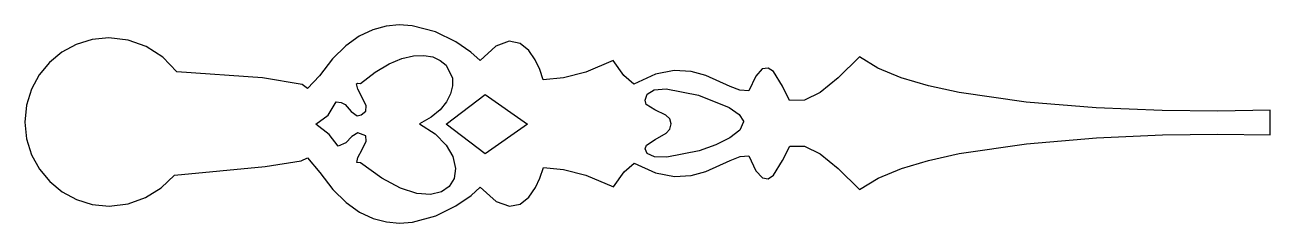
# Model space of a CAD drawing. Extents: x 0 to 105, y 2 to 18.
import ezdxf

# ---------------------------------------------------------------- set-up
doc = ezdxf.new("R2010")
doc.units = 0
doc.layers.add('body', color=7, linetype='CONTINUOUS')

msp = doc.modelspace()

# ---------------------------------------------------------------- linework, layer by layer
at = {"layer": 'body', "color": 7}
for points in [[(23.936007, 7.128155), (24.986568, 5.888857), (26.081135, 4.449661), (27.206736, 3.342588), (28.349476, 2.535674), (29.496388, 1.99696), (30.634031, 1.694484), (31.749444, 1.596746), (32.828727, 1.67086), (34.826552, 2.208648), (36.521441, 3.051691), (37.80685, 3.944298), (38.575782, 4.630776), (39.917703, 3.430134), (41.045158, 3.022046), (41.969724, 3.211962), (42.702062, 3.803945), (43.252356, 4.60391), (43.632651, 5.416845), (43.923551, 6.301115), (45.64067, 6.145476), (47.526403, 5.667442), (49.864227, 4.669686), (50.766562, 5.946758), (51.610068, 6.686506), (53.427243, 5.855506), (55.035512, 5.549323), (56.452937, 5.635017), (57.698973, 5.980573), (59.750071, 6.916722), (60.593117, 7.242359), (61.339346, 7.295628), (61.94013, 6.041717), (62.485792, 5.441859), (62.979577, 5.36265), (63.425186, 5.671148), (64.18624, 6.917648), (64.797215, 8.115048), (66.043717, 8.111342), (67.383784, 7.460068), (68.910527, 6.219126), (70.717049, 4.445492), (72.280385, 5.402949), (74.254126, 6.222832), (76.568788, 6.914406), (79.153044, 7.48925), (84.847757, 8.329978), (90.774537, 8.828393), (96.367809, 9.069725), (101.062449, 9.137354), (105.495841, 9.09057), (105.492595, 11.163438), (101.05874, 11.101368), (96.3641, 11.153248), (90.770366, 11.375125), (84.841732, 11.853622), (79.144241, 12.674895), (76.558134, 13.240938), (74.241155, 13.925101), (72.264168, 14.737572), (70.698055, 15.689934), (68.897554, 13.910278), (67.374982, 12.663778), (66.036766, 12.007871), (64.790726, 12.00046), (64.175584, 13.195544), (63.410361, 14.439728), (62.963363, 14.746373), (62.470041, 14.665775), (61.926696, 14.064064), (61.330081, 12.807837), (60.583846, 12.858326), (59.739414, 13.181184), (57.685076, 14.110848), (56.438111, 14.451771), (55.020224, 14.532834), (53.413347, 14.221092), (51.598949, 13.384071), (50.752663, 14.121039), (49.846159, 15.394869), (47.511575, 14.389238), (45.627699, 13.904719), (43.910577, 13.743059), (43.616903, 14.626402), (43.233825, 15.437947), (42.680752, 16.236059), (41.946562, 16.825727), (41.021531, 17.011937), (39.895004, 16.600143), (38.557714, 15.394869), (37.786002, 16.078567), (36.497816, 16.966543), (34.800148, 17.803101), (32.800468, 18.333014), (31.720722, 18.402959), (31.720736, 18.402959), (30.605789, 18.301053), (29.469069, 17.994407), (28.324011, 17.451524), (27.184051, 16.640442), (26.062616, 15.529199), (24.972682, 14.085835), (23.951303, 12.996617), (23.47681, 13.342422), (20.133138, 13.906866), (12.865916, 14.436584), (11.683008, 15.657526), (10.28678, 16.559314), (8.744479, 17.119349), (7.124458, 17.315582), (5.686888, 17.168407), (4.347986, 16.750035), (3.136966, 16.089679), (2.082491, 15.216003), (1.212674, 14.15822), (0.556176, 12.944996), (0.142765, 11.604991), (0, 10.166871), (0.147726, 8.729852), (0.566098, 7.390951), (1.225903, 6.179931), (2.099579, 5.125456), (3.157361, 4.255638), (4.370586, 3.599141), (5.71059, 3.185729), (7.148711, 3.042965), (8.746133, 3.243056), (10.230556, 3.769466), (11.552921, 4.589123), (12.665825, 5.670056), (20.345356, 6.399314), (23.401293, 6.890447), (23.936007, 7.128155)], [(33.803793, 15.818243), (34.563922, 15.682522), (35.194816, 15.397648), (35.687209, 14.987243), (36.216198, 13.884338), (36.232877, 13.238159), (36.071217, 12.560481), (35.72103, 11.874466), (35.173051, 11.203737), (34.416627, 10.571455), (33.442032, 10.001706), (34.750604, 9.161904), (35.684897, 8.21927), (36.258819, 7.23819), (36.486253, 6.239044), (36.35887, 5.368671), (35.955416, 4.712302), (35.288392, 4.249554), (34.370309, 4.033235), (33.213207, 4.117076), (31.829132, 4.554347), (30.231055, 5.397854), (28.430556, 6.700865), (28.126688, 6.729585), (28.198025, 7.166856), (28.57693, 7.851018), (28.923412, 8.539349), (28.897024, 8.98959), (28.208227, 9.252694), (27.688507, 8.927056), (27.18546, 8.412892), (26.546692, 8.108563), (25.780541, 9.106782), (24.661888, 9.986883), (25.699481, 10.753033), (26.383641, 11.871224), (26.800068, 11.831851), (27.128485, 11.639619), (27.638943, 11.069869), (28.149401, 10.705786), (28.477354, 10.770635), (28.893318, 11.09164), (28.920186, 11.545124), (28.577413, 12.245961), (28.195262, 12.948652), (28.1054, 13.407694), (28.144773, 13.441972), (28.183683, 13.456794), (28.418993, 13.442434), (29.674295, 14.403133), (30.850386, 15.097486), (31.937077, 15.54958), (32.925108, 15.781649), (33.803816, 15.818242), (33.803793, 15.818243)], [(54.335612, 12.972276), (57.059754, 12.449774), (59.654197, 11.392264), (60.515305, 10.798891), (60.878926, 10.234701), (60.878926, 10.1856), (60.566258, 9.485225), (59.731554, 8.818665), (58.535079, 8.221123), (57.137111, 7.727804), (54.376839, 7.196038), (53.334615, 7.228462), (52.730586, 7.506389), (52.549007, 7.896413), (52.656472, 8.204448), (53.409652, 8.695914), (54.331904, 9.220732), (54.650598, 9.570456), (54.764545, 10.018381), (54.626507, 10.450093), (54.296237, 10.759981), (53.376302, 11.189841), (52.639798, 11.660463), (52.538816, 12.020841), (52.722249, 12.523425), (53.312379, 12.89631), (54.335612, 12.972276)], [(38.98388, 12.500264), (42.594146, 9.998), (38.992683, 7.483228), (35.695549, 9.985956), (38.98388, 12.500264)]]:
    msp.add_lwpolyline(points, dxfattribs=at)

doc.saveas('drawing.dxf')
